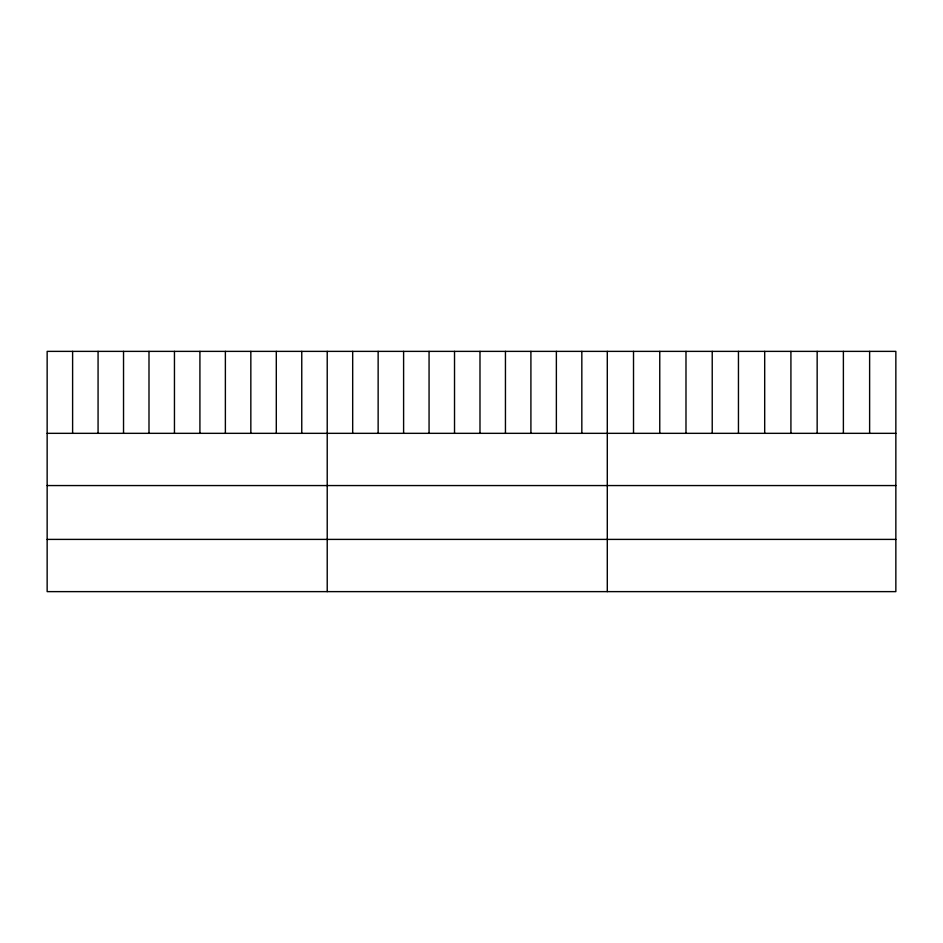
<?xml version="1.0" encoding="UTF-8"?>
<svg xmlns="http://www.w3.org/2000/svg" width="943" height="943" viewBox="0 0 943 943"><rect width="100%" height="100%" fill="white"/><g stroke="black" fill="none" stroke-linecap="round" stroke-linejoin="round"><path stroke-width="1.41" d="M895.85 433.332L895.85 591.626L47.15 591.626L47.15 351.374L895.85 351.374L895.85 433.332L47.15 433.332M47.15 485.562L895.85 485.562M47.15 539.396L895.85 539.396M869.623 351.374L869.623 433.332M843.384 351.374L843.384 433.332M817.157 351.374L817.157 433.332M790.918 351.374L790.918 433.332M764.69 351.374L764.69 433.332M738.452 351.374L738.452 433.332M712.224 351.374L712.224 433.332M685.985 351.374L685.985 433.332M659.758 351.374L659.758 433.332M633.519 351.374L633.519 433.332M607.292 351.374L607.292 591.626M581.831 351.374L581.831 433.332M556.37 351.374L556.37 433.332M530.909 351.374L530.909 433.332M505.448 351.374L505.448 433.332M479.987 351.374L479.987 433.332M454.526 351.374L454.526 433.332M429.065 351.374L429.065 433.332M403.604 351.374L403.604 433.332M378.143 351.374L378.143 433.332M352.682 351.374L352.682 433.332M327.221 351.374L327.221 591.626M301.76 351.374L301.76 433.332M276.299 351.374L276.299 433.332M250.838 351.374L250.838 433.332M225.377 351.374L225.377 433.332M199.916 351.374L199.916 433.332M174.455 351.374L174.455 433.332M148.994 351.374L148.994 433.332M123.533 351.374L123.533 433.332M98.072 351.374L98.072 433.332M72.611 351.374L72.611 433.332"/></g></svg>
